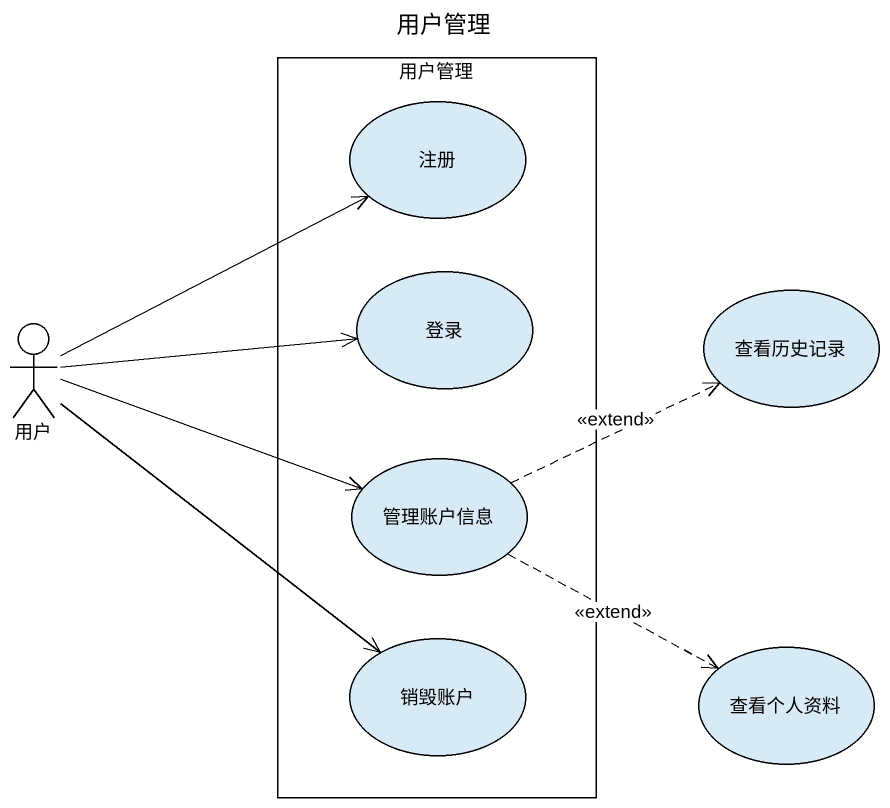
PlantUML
@startuml
title 用户管理
rectangle 用户管理 {
  usecase 注册
  usecase 登录
  usecase 管理账户信息
  usecase 销毁账户
}
actor 用户
usecase 查看历史记录
usecase 查看个人资料
注册 <-left- 用户
用户 --> 销毁账户
登录 <-left- 用户
管理账户信息 <-left- 用户
管理账户信息 .right.> 查看历史记录 : <<extend>>
管理账户信息 .right.> 查看个人资料 : <<extend>>
@enduml
